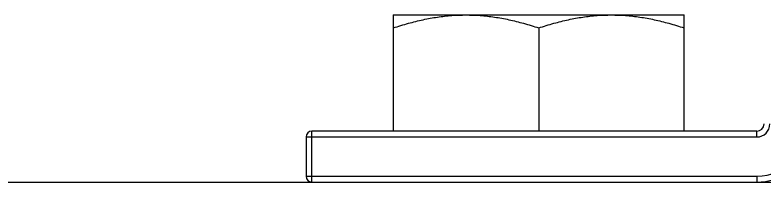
# Model space of a CAD drawing. Header units: millimetres. Extents: x -633009578 to 5705885, y -633235091 to 2571734.
# Drawn here: x 2450450 to 2450911.1, y 2001094.9 to 2001197.9 of the extents above; entities that cross this region are included whole.
import ezdxf

# ---------------------------------------------------------------- set-up
doc = ezdxf.new("R2010")
doc.units = ezdxf.units.MM
doc.header["$LTSCALE"] = 1000
doc.header["$MEASUREMENT"] = 0
doc.layers.get('0').update_dxf_attribs({"color": 9})
doc.layers.add('E-WIRE-系统', color=3, linetype='Continuous')

# ---------------------------------------------------------------- blocks, each defined once
blk = doc.blocks.new('G$CF4FACE3C')
at = {"layer": 'E-WIRE-系统'}
for p, q in [((-13058.44, 4271.48), (-13058.44, 4206.75)), ((-13058.44, 4271.48), (-12896.62, 4271.48)), ((-12896.62, 4206.75), (-12896.62, 4271.48)), ((-12977.53, 4264.25), (-12977.53, 4206.75)), ((-13103.75, 4178.43), (-13103.75, 4206.75)), ((-12856.16, 4206.75), (-13103.75, 4206.75)), ((-12856.16, 4203.51), (-12856.16, 4206.75)), ((-13106.99, 4203.51), (-13106.99, 4181.66)), ((-13106.99, 4203.51), (-12856.16, 4203.51)), ((-13106.99, 4181.66), (-12856.16, 4181.66)), ((-12856.16, 4181.66), (-12856.16, 4178.43)), ((-14044.76, 4178.43), (-9318.37, 4178.43))]:
    blk.add_line(p, q, dxfattribs=at)
for centre, radius, start, end in [((-12856.16, 4210.79), 29.13, 270, 0), ((-12856.16, 4210.79), 7.28, 270, 0), ((-12856.16, 4210.79), 4.05, 270, 0), ((-13103.75, 4203.51), 3.24, 90, 180), ((-12856.16, 4210.79), 32.37, 270, 337.5), ((-13103.75, 4181.66), 3.24, 180, 270)]:
    blk.add_arc(centre, radius, start, end, dxfattribs=at)
for points, start_tangent, end_tangent in [([(-13058.44, 4264.25), (-13050, 4266.83), (-13041.87, 4268.84), (-13033.87, 4270.29), (-13025.93, 4271.18), (-13017.99, 4271.48)], (0.948683, 0.316228), (1, 0)), ([(-13017.99, 4271.48), (-13010.05, 4271.18), (-13002.1, 4270.29), (-12994.11, 4268.84), (-12985.97, 4266.83), (-12977.53, 4264.25)], (1, -0.000001), (0.948683, -0.316228)), ([(-12977.53, 4264.25), (-12969.09, 4266.83), (-12960.96, 4268.84), (-12952.96, 4270.29), (-12945.01, 4271.18), (-12937.07, 4271.48)], (0.948683, 0.316228), (1, 0)), ([(-12937.07, 4271.48), (-12929.13, 4271.18), (-12921.19, 4270.29), (-12913.19, 4268.84), (-12905.05, 4266.83), (-12896.62, 4264.25)], (1, -0.000001), (0.948683, -0.316228))]:
    blk.add_spline(points, degree=3, dxfattribs=dict(at, start_tangent=start_tangent, end_tangent=end_tangent))

msp = doc.modelspace()

# ---------------------------------------------------------------- block references
at = {"xscale": 1.10592, "yscale": 1.10592, "zscale": 1.10592}
msp.add_blockref('G$CF4FACE3C', (2465124.5, 1996473.94, -46.08), dxfattribs=at)

doc.saveas('drawing.dxf')
